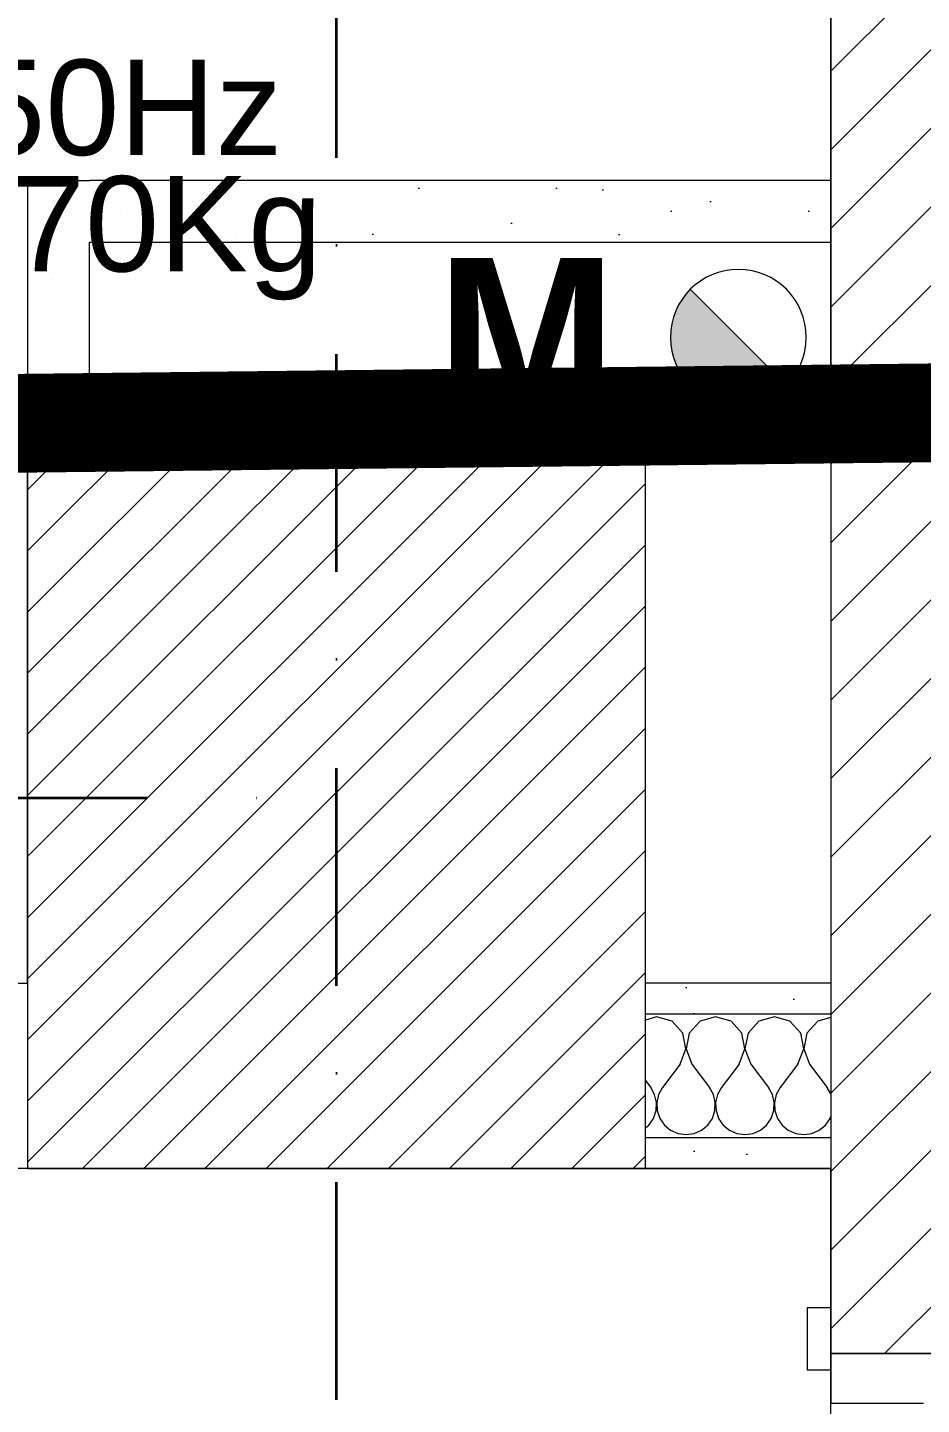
# Model space of a CAD drawing. Header units: millimetres. Extents: x 1322820 to 1391563, y 1051909 to 1098256.
# Drawn here: x 1356179 to 1356902, y 1084629 to 1085744 of the extents above; entities that cross this region are included whole.
import ezdxf
from ezdxf.enums import TextEntityAlignment as Align

# ---------------------------------------------------------------- set-up
doc = ezdxf.new("R2010")
doc.units = ezdxf.units.MM
doc.header["$MEASUREMENT"] = 0
doc.linetypes.add('Dot & Dashed', pattern=[335.138881, 176.388884, -88.194442, 0, -70.555556])
doc.layers.get('0').update_dxf_attribs({"true_color": 0x787878})
for name, color, linetype, lineweight, true_color in [('arhitectura - adnotatii_Pen_No__144', 7, 'Continuous', 20, 0x787878), ('arhitectura - pereti de compartimentare_Pen_No__21', 7, 'Continuous', 20, 0x787878), ('New_ARCHICAD Doors_Pen_No__21', 7, 'Continuous', 20, 0x787878), ('New_arhitectura - axe_Pen_No__201', 7, 'Continuous', 35, 0x787878), ('New_arhitectura - ghena_Pen_No__1', 7, 'Continuous', 13, 0x787878), ('New_arhitectura - ghena_Pen_No__144', 7, 'Continuous', 20, 0x787878), ('New_arhitectura - pereti de compartimentare_Pen_No__1', 7, 'Continuous', 13, 0x787878), ('New_arhitectura - pereti de compartimentare_Pen_No__21', 7, 'Continuous', 20, 0x787878), ('New_arhitectura - suprafete DTAC_Pen_No__14', 7, 'Continuous', 18, 0x787878), ('New_rezistenta - pereti de rezistenta_Pen_No__21', 7, 'Continuous', 20, 0x787878), ('New_rezistenta - stalpi_Pen_No__1', 7, 'Continuous', 13, 0x787878)]:
    doc.layers.add(name, color=color, linetype=linetype, lineweight=lineweight, true_color=true_color)
for name, color, linetype, true_color in [('arhitectura - pereti de compartimentare', 7, 'Continuous', 0x787878), ('New_ARCHICAD Doors', 7, 'Continuous', 0x787878), ('New_arhitectura - axe', 7, 'Continuous', 0x787878), ('New_arhitectura - ghena', 7, 'Continuous', 0x787878), ('New_arhitectura - pereti de compartimentare', 7, 'Continuous', 0x787878), ('New_rezistenta - pereti de rezistenta', 7, 'Continuous', 0x787878), ('New_rezistenta - stalpi', 7, 'Continuous', 0x787878)]:
    doc.layers.add(name, color=color, linetype=linetype, true_color=true_color)
doc.layers.add('circuite prize vitali', color=1, linetype='Continuous')
doc.layers.add('GAZE MEDICALE', color=5, linetype='Continuous', lineweight=9)
doc.styles.add('ARIAL', font='arial.ttf')
doc.styles.add('GENERATED_STYLE_1', font='arialbd.ttf')
doc.styles.add('GENERATED_STYLE_6', font='arialbd.ttf')
pattern_1 = [(45, (1356235.236, 1079117.57), (-55.6847, 55.6847), [0, -52.5, 0, -78.75]), (110, (1356410.236, 1079117.57), (74.0008, 26.9341), [0, -38.5, 0, -66.5])]

# ---------------------------------------------------------------- blocks, each defined once
blk = doc.blocks.new('Double Door 23_2')
at = {"layer": 'New_ARCHICAD Doors_Pen_No__21', "color": 7, "linetype": 'Continuous', "lineweight": 20}
for p, q in [((-800, 0), (-800, -115)), ((-800, -115), (-800, 0)), ((-800, -115), (-800, 0)), ((-760, -115), (-760, -40)), ((-787, -115), (-837, -115)), ((-837, -115), (-837, -134)), ((-800, -115), (-837, -115)), ((-800, -115), (-837, -115)), ((-800, -115), (-760, -115)), ((-787, -134), (-787, -115)), ((-837, -134), (-787, -134))]:
    blk.add_line(p, q, dxfattribs=at)
blk = doc.blocks.new('Wall_12_1', base_point=(1357078.5, 1089418.7))
at = {"layer": 'New_rezistenta - pereti de rezistenta', "linetype": 'Continuous', "lineweight": 0, "true_color": 0x000000}
h = blk.add_hatch(dxfattribs=at)
h.set_pattern_fill('BETON_ARMAT_0001', color=18, style=0, pattern_type=2)
h.set_pattern_definition([(45, (1356235.236, 1078942.57), (-31.8198, 31.8198), [])])
h.paths.add_polyline_path([(1356828.5, 1089418.7), (1356828.5, 1084670.6), (1357078.5, 1084670.6), (1357078.5, 1089418.7)])
at = {"layer": 'New_rezistenta - pereti de rezistenta_Pen_No__21', "color": 7, "linetype": 'Continuous', "lineweight": 20}
for q in [(1356828.5, 1084707.6), (1356943.5, 1084670.6)]:
    blk.add_line((1356828.5, 1084670.6), q, dxfattribs=at)
at = {"layer": 'New_rezistenta - pereti de rezistenta_Pen_No__21', "color": 7, "linetype": 'Continuous', "lineweight": 20, "flags": 128}
blk.add_lwpolyline([(1356828.5, 1089418.7), (1356828.5, 1084670.6)], dxfattribs=at)
at = {"layer": 'New_ARCHICAD Doors', "color": 7, "linetype": 'Continuous', "lineweight": 13, "zscale": 1000, "rotation": 270}
blk.add_blockref('Double Door 23_2', (1356943.5, 1083870.6), dxfattribs=at)
blk = doc.blocks.new('*X76', base_point=(1356235.2, 1078942.6))
at = {"layer": 'New_arhitectura - pereti de compartimentare_Pen_No__1', "color": 7, "linetype": 'Continuous', "lineweight": 13}
for p, q in [((1356687.6, 1084943.2), (1356678.5, 1084940.6)), ((1356700.1, 1084939.7), (1356687.6, 1084943.2)), ((1356708.9, 1084930.1), (1356700.1, 1084939.7)), ((1356722.7, 1084939.7), (1356713.9, 1084930.1)), ((1356735.2, 1084943.2), (1356722.7, 1084939.7)), ((1356747.8, 1084939.7), (1356735.2, 1084943.2)), ((1356756.5, 1084930.1), (1356747.8, 1084939.7)), ((1356770.3, 1084939.7), (1356761.6, 1084930.1)), ((1356782.9, 1084943.2), (1356770.3, 1084939.7)), ((1356795.4, 1084939.7), (1356782.9, 1084943.2)), ((1356804.2, 1084930.1), (1356795.4, 1084939.7)), ((1356818, 1084939.7), (1356809.2, 1084930.1)), ((1356828.5, 1084942.7), (1356818, 1084939.7)), ((1356711.3, 1084917.3), (1356708.9, 1084930.1)), ((1356713.9, 1084930.1), (1356711.5, 1084917.3)), ((1356758.9, 1084917.3), (1356756.5, 1084930.1)), ((1356761.6, 1084930.1), (1356759.1, 1084917.3)), ((1356806.6, 1084917.3), (1356804.2, 1084930.1)), ((1356809.2, 1084930.1), (1356806.8, 1084917.3)), ((1356706.7, 1084905.1), (1356711.3, 1084917.3)), ((1356711.5, 1084917.3), (1356716.2, 1084905.1)), ((1356754.3, 1084905.1), (1356758.9, 1084917.3)), ((1356759.1, 1084917.3), (1356763.8, 1084905.1)), ((1356801.9, 1084905.1), (1356806.6, 1084917.3)), ((1356806.8, 1084917.3), (1356811.4, 1084905.1)), ((1356706.7, 1084905.1), (1356692.4, 1084886.1)), ((1356716.2, 1084905.1), (1356730.5, 1084886.1)), ((1356754.3, 1084905.1), (1356740, 1084886.1)), ((1356763.8, 1084905.1), (1356778.1, 1084886.1)), ((1356801.9, 1084905.1), (1356787.6, 1084886.1)), ((1356811.4, 1084905.1), (1356825.7, 1084886.1)), ((1356678.5, 1084891.8), (1356682.9, 1084886.1)), ((1356686, 1084880.3), (1356682.9, 1084886.1)), ((1356687.5, 1084873.9), (1356686, 1084880.3)), ((1356689.2, 1084880.3), (1356687.7, 1084873.9)), ((1356692.4, 1084886.1), (1356689.2, 1084880.3)), ((1356733.7, 1084880.3), (1356730.5, 1084886.1)), ((1356735.1, 1084873.9), (1356733.7, 1084880.3)), ((1356736.8, 1084880.3), (1356735.3, 1084873.9)), ((1356740, 1084886.1), (1356736.8, 1084880.3)), ((1356781.3, 1084880.3), (1356778.1, 1084886.1)), ((1356782.8, 1084873.9), (1356781.3, 1084880.3)), ((1356784.4, 1084880.3), (1356783, 1084873.9)), ((1356787.6, 1084886.1), (1356784.4, 1084880.3)), ((1356828.5, 1084881), (1356825.7, 1084886.1)), ((1356687.2, 1084867.4), (1356687.5, 1084873.9)), ((1356687.7, 1084873.9), (1356688, 1084867.4)), ((1356734.8, 1084867.4), (1356735.1, 1084873.9)), ((1356735.3, 1084873.9), (1356735.7, 1084867.4)), ((1356782.4, 1084867.4), (1356782.8, 1084873.9)), ((1356783, 1084873.9), (1356783.3, 1084867.4)), ((1356681.4, 1084855.7), (1356685.1, 1084861.1)), ((1356685.1, 1084861.1), (1356687.2, 1084867.4)), ((1356688, 1084867.4), (1356690.1, 1084861.1)), ((1356690.1, 1084861.1), (1356693.9, 1084855.7)), ((1356729, 1084855.7), (1356732.7, 1084861.1)), ((1356732.7, 1084861.1), (1356734.8, 1084867.4)), ((1356735.7, 1084867.4), (1356737.7, 1084861.1)), ((1356737.7, 1084861.1), (1356741.5, 1084855.7)), ((1356776.6, 1084855.7), (1356780.3, 1084861.1)), ((1356780.3, 1084861.1), (1356782.4, 1084867.4)), ((1356783.3, 1084867.4), (1356785.4, 1084861.1)), ((1356785.4, 1084861.1), (1356789.1, 1084855.7)), ((1356824.2, 1084855.7), (1356828, 1084861.1)), ((1356828, 1084861.1), (1356828.5, 1084862.9)), ((1356678.5, 1084853.4), (1356681.4, 1084855.7)), ((1356693.9, 1084855.7), (1356698.9, 1084851.5)), ((1356698.9, 1084851.5), (1356704.9, 1084848.9)), ((1356704.9, 1084848.9), (1356711.4, 1084848)), ((1356711.4, 1084848), (1356717.9, 1084848.9)), ((1356717.9, 1084848.9), (1356723.9, 1084851.5)), ((1356723.9, 1084851.5), (1356729, 1084855.7)), ((1356741.5, 1084855.7), (1356746.5, 1084851.5)), ((1356746.5, 1084851.5), (1356752.5, 1084848.9)), ((1356752.5, 1084848.9), (1356759, 1084848)), ((1356759, 1084848), (1356765.6, 1084848.9)), ((1356765.6, 1084848.9), (1356771.6, 1084851.5)), ((1356771.6, 1084851.5), (1356776.6, 1084855.7)), ((1356789.1, 1084855.7), (1356794.1, 1084851.5)), ((1356794.1, 1084851.5), (1356800.2, 1084848.9)), ((1356800.2, 1084848.9), (1356806.7, 1084848)), ((1356806.7, 1084848), (1356813.2, 1084848.9)), ((1356813.2, 1084848.9), (1356819.2, 1084851.5)), ((1356819.2, 1084851.5), (1356824.2, 1084855.7))]:
    blk.add_line(p, q, dxfattribs=at)
blk = doc.blocks.new('Wall_27_1', base_point=(1356828.5, 1084970.6))
at = {"layer": 'New_arhitectura - pereti de compartimentare', "linetype": 'Continuous', "lineweight": 0, "true_color": 0x000000}
h = blk.add_hatch(dxfattribs=at)
h.set_pattern_fill('RENDER__1__0001', color=18, style=0, pattern_type=2)
h.set_pattern_definition(pattern_1)
h.paths.add_polyline_path([(1356678.5, 1084970.6), (1356678.5, 1084945.6), (1356828.5, 1084945.6), (1356828.5, 1084970.6)])
h = blk.add_hatch(dxfattribs=at)
h.set_pattern_fill('RENDER__1__0001', color=18, style=0, pattern_type=2)
h.set_pattern_definition(pattern_1)
h.paths.add_polyline_path([(1356828.5, 1084845.6), (1356678.5, 1084845.6), (1356678.5, 1084820.6), (1356828.5, 1084820.6)])
at = {"layer": 'New_arhitectura - pereti de compartimentare_Pen_No__21', "color": 7, "linetype": 'Continuous', "lineweight": 20}
for p, q in [((1356828.5, 1084945.6), (1356678.5, 1084945.6)), ((1356678.5, 1084845.6), (1356828.5, 1084845.6))]:
    blk.add_line(p, q, dxfattribs=at)
at = {"layer": 'New_arhitectura - pereti de compartimentare_Pen_No__21', "color": 7, "linetype": 'Continuous', "lineweight": 20, "flags": 128}
for points in [[(1356828.5, 1084970.6), (1356678.5, 1084970.6)], [(1356828.5, 1084970.6), (1356828.5, 1084945.6)], [(1356828.5, 1084945.6), (1356828.5, 1084845.6)], [(1356828.5, 1084845.6), (1356828.5, 1084820.6)], [(1356678.5, 1084820.6), (1356828.5, 1084820.6)]]:
    blk.add_lwpolyline(points, dxfattribs=at)
at = {"layer": 'New_arhitectura - pereti de compartimentare', "color": 2, "lineweight": 13}
blk.add_blockref('*X76', (1356235.2, 1078942.6), dxfattribs=at)
blk = doc.blocks.new('Wall_106_1', base_point=(1356178.5, 1085620.6))
at = {"layer": 'New_arhitectura - pereti de compartimentare', "linetype": 'Continuous', "lineweight": 0, "true_color": 0x000000}
h = blk.add_hatch(dxfattribs=at)
h.set_pattern_fill('RENDER__1__0001', color=18, style=0, pattern_type=2)
h.set_pattern_definition(pattern_1)
h.paths.add_polyline_path([(1356228.5, 1085570.6), (1356828.5, 1085570.6), (1356828.5, 1085620.6), (1356228.5, 1085620.6)])
at = {"layer": 'New_arhitectura - pereti de compartimentare_Pen_No__21', "color": 7, "linetype": 'Continuous', "lineweight": 20, "flags": 128}
for points in [[(1356828.5, 1085620.6), (1356228.5, 1085620.6)], [(1356828.5, 1085620.6), (1356828.5, 1085570.6)], [(1356228.5, 1085570.6), (1356828.5, 1085570.6)]]:
    blk.add_lwpolyline(points, dxfattribs=at)
blk = doc.blocks.new('Wall_107_1', base_point=(1356178.5, 1085620.6))
at = {"layer": 'arhitectura - pereti de compartimentare', "linetype": 'Continuous', "lineweight": 0, "true_color": 0x000000}
h = blk.add_hatch(dxfattribs=at)
h.set_pattern_fill('RENDER__1__0001', color=18, style=0, pattern_type=2)
h.set_pattern_definition(pattern_1)
h.paths.add_polyline_path([(1356228.5, 1085620.6), (1356178.5, 1085620.6), (1356228.5, 1085570.6)])
h = blk.add_hatch(dxfattribs=at)
h.set_pattern_fill('RENDER__1__0001', color=18, style=0, pattern_type=2)
h.set_pattern_definition(pattern_1)
h.paths.add_polyline_path([(1356228.5, 1085570.6), (1356178.5, 1085620.6), (1356178.5, 1085570.6)])
h = blk.add_hatch(dxfattribs=at)
h.set_pattern_fill('RENDER__1__0001', color=18, style=0, pattern_type=2)
h.set_pattern_definition(pattern_1)
h.paths.add_polyline_path([(1356178.5, 1085570.6), (1356178.5, 1085420.6), (1356228.5, 1085420.6), (1356228.5, 1085570.6)])
at = {"layer": 'arhitectura - pereti de compartimentare_Pen_No__21', "color": 7, "linetype": 'Continuous', "lineweight": 20, "flags": 128}
for points in [[(1356178.5, 1085620.6), (1356228.5, 1085620.6)], [(1356178.5, 1085620.6), (1356178.5, 1085420.6)], [(1356228.5, 1085420.6), (1356228.5, 1085570.6)]]:
    blk.add_lwpolyline(points, dxfattribs=at)
blk = doc.blocks.new('Floor Opening Symbol 22_9')
at = {"layer": 'New_arhitectura - ghena_Pen_No__144', "linetype": 'Continuous', "lineweight": 20, "true_color": 0xae480b}
blk.add_hatch(color=34, dxfattribs=at).paths.add_polyline_path([(93.9, 93.9), (16.1, 16.1, 1)])
at = {"layer": 'New_arhitectura - ghena_Pen_No__1', "color": 7, "linetype": 'Continuous', "lineweight": 13}
blk.add_line((16.1, 16.1), (93.9, 93.9), dxfattribs=at)
blk.add_circle((55, 55), 55, dxfattribs=at)
blk = doc.blocks.new('Column_2_1', base_point=(1356428.5, 1085120.6))
at = {"layer": 'New_rezistenta - stalpi', "linetype": 'Continuous', "lineweight": 0, "true_color": 0x000000}
h = blk.add_hatch(dxfattribs=at)
h.set_pattern_fill('BETON_C16_20__1__0001', color=18, style=0, pattern_type=2)
h.set_pattern_definition([(45, (1356235.236, 1078942.57), (-24.74874, 24.74874), [])])
h.paths.add_polyline_path([(1356178.5, 1084820.6), (1356678.5, 1084820.6), (1356678.5, 1085420.6), (1356178.5, 1085420.6)])
at = {"layer": 'New_rezistenta - stalpi_Pen_No__1', "color": 7, "linetype": 'Continuous', "lineweight": 13, "flags": 128}
blk.add_lwpolyline([(1356178.5, 1084820.6), (1356678.5, 1084820.6), (1356678.5, 1085420.6), (1356178.5, 1085420.6)], close=True, dxfattribs=at)
blk = doc.blocks.new('Standard grid marker')
at = {"layer": 'New_arhitectura - axe_Pen_No__201', "linetype": 'Dot & Dashed', "lineweight": 35}
blk.add_line((1000, 0), (43350, 0), dxfattribs=at)
at = {"layer": 'New_arhitectura - axe_Pen_No__201', "lineweight": 35, "style": 'GENERATED_STYLE_1'}
for tag, p in [('AC_MarkerText_1_0', (-106.1, 7.1)), ('AC_MarkerText_1_1', (44456, 7.1))]:
    blk.add_attdef(tag, text='', height=125, rotation=270, dxfattribs=at).set_placement(p, align=Align.MIDDLE_CENTER)
blk = doc.blocks.new('Standard grid marker_7')
at = {"layer": 'New_arhitectura - axe_Pen_No__201', "linetype": 'Dot & Dashed', "lineweight": 35}
blk.add_line((1000, 0), (0, 0), dxfattribs=at)
at = {"layer": 'New_arhitectura - axe_Pen_No__201', "lineweight": 35, "style": 'GENERATED_STYLE_1'}
blk.add_attdef('AC_MarkerText_1', text='', height=125, rotation=180, dxfattribs=at).set_placement((33503, 7.1), align=Align.MIDDLE_CENTER)
blk = doc.blocks.new('terasa')
at = {"layer": 'New_arhitectura - suprafete DTAC_Pen_No__14', "linetype": 'Continuous', "lineweight": 18, "flags": 128}
for points in [[(1351678.502, 1084970.6), (1356178.539, 1084970.6), (1356178.539, 1085420.6), (1356828.539, 1085420.6), (1356828.539, 1088668.731), (1356178.539, 1088668.731), (1356178.539, 1089104.063), (1351678.502, 1089104.063)], [(1356828.539, 1083020.6), (1356828.539, 1084820.6), (1351678.502, 1084820.6), (1351678.502, 1083020.6)]]:
    blk.add_lwpolyline(points, close=True, dxfattribs=at)
at = {"layer": 'arhitectura - pereti de compartimentare', "lineweight": 20}
blk.add_blockref('Wall_107_1', (1356178.539, 1085620.6), dxfattribs=at)
at = {"layer": 'New_arhitectura - axe', "linetype": 'Continuous', "lineweight": 13, "zscale": 1000}
for name, p, rotation in [('Standard grid marker', (1356428.539, 1052120.65), 90), ('Standard grid marker_7', (1356428.539, 1085120.65), 180)]:
    blk.add_blockref(name, p, dxfattribs=dict(at, rotation=rotation))
at = {"layer": 'New_arhitectura - ghena', "linetype": 'Continuous', "lineweight": 13, "xscale": -1, "zscale": 1000}
blk.add_blockref('Floor Opening Symbol 22_9', (1356808.789, 1085438.459), dxfattribs=at)
at = {"layer": 'New_arhitectura - pereti de compartimentare', "lineweight": 13}
blk.add_blockref('Wall_27_1', (1356828.539, 1084970.6), dxfattribs=at)
at = {"layer": 'New_arhitectura - pereti de compartimentare', "lineweight": 20}
blk.add_blockref('Wall_106_1', (1356178.539, 1085620.6), dxfattribs=at)
at = {"layer": 'New_rezistenta - pereti de rezistenta', "lineweight": 20}
blk.add_blockref('Wall_12_1', (1357078.539, 1089418.731), dxfattribs=at)
at = {"layer": 'New_rezistenta - stalpi', "lineweight": 13}
blk.add_blockref('Column_2_1', (1356428.538, 1085120.6), dxfattribs=at)
at = {"layer": 'arhitectura - adnotatii_Pen_No__144', "linetype": 'Continuous', "lineweight": 20, "insert": (1356582.313, 1085557.668), "char_height": 125, "attachment_point": 2, "style": 'GENERATED_STYLE_6'}
blk.add_mtext('\\A1;{\\fArial|b1|i0|c238|p34;M}', dxfattribs=at)

msp = doc.modelspace()

# ---------------------------------------------------------------- block references
msp.add_blockref('terasa', (0, 0))

# ---------------------------------------------------------------- next in the draw order: linework, layer by layer
at = {"layer": 'circuite prize vitali', "lineweight": 20, "const_width": 80}
msp.add_lwpolyline([(1362072.2, 1085491.4), (1346211.1, 1085309.9), (1327088, 1085305.8), (1326576.4, 1085477.9), (1326576.4, 1085477.9), (1326576.4, 1085477.9), (1326576.4, 1085477.9), (1326576.4, 1085477.9), (1326576.4, 1085477.9), (1326576.4, 1085477.9), (1326576.4, 1085477.9)], dxfattribs=at)

# ---------------------------------------------------------------- next in the draw order: texts
at = {"layer": 'GAZE MEDICALE', "color": 7, "linetype": 'Continuous', "style": 'ARIAL'}
for s, p in [('3/N/400V/50Hz', (1355653.5, 1085641.1)), ('Greutate= 70Kg', (1355652.7, 1085546.8))]:
    msp.add_text(s, height=77.184, dxfattribs=at).set_placement(p)

doc.saveas('drawing.dxf')
